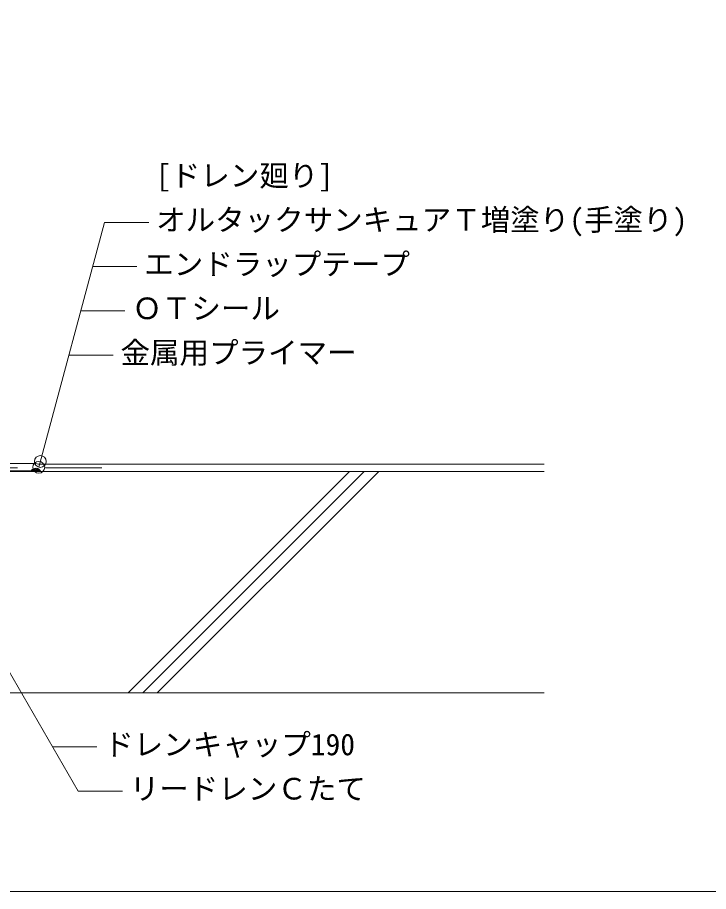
# Model space of a CAD drawing. Units: millimetres, scale not verified. Extents: x -1420 to 1420, y -983 to 983.
# Drawn here: x 171 to 639, y -598 to -5 of the extents above; entities that cross this region are included whole.
import ezdxf
from ezdxf.enums import TextEntityAlignment as Align

# ---------------------------------------------------------------- set-up
doc = ezdxf.new("R2010")
doc.units = ezdxf.units.MM
doc.header["$LTSCALE"] = 3
doc.linetypes.add('USER1', pattern=[19.05, 12.7, -6.35])
for name, color, linetype, lineweight in [('0-0_0', 7, 'Continuous', 18), ('0-4_KUTAI', 3, 'Continuous', 18), ('0-5_BOUSUI', 1, 'Continuous', 18), ('0-6_HATCH', 9, 'Continuous', 18), ('0-7_MOJI', 7, 'Continuous', 18), ('0-9_RIDOREN', 6, 'Continuous', 18)]:
    doc.layers.add(name, color=color, linetype=linetype, lineweight=lineweight)
doc.styles.add('ＭＳ ゴシック', font='')
doc.styles.get('ＭＳ ゴシック').set_extended_font_data('MS Gothic')

msp = doc.modelspace()

# ---------------------------------------------------------------- linework, layer by layer
at = {"layer": '0-0_0'}
msp.add_lwpolyline([(-900, -597.652), (900, -597.652), (900, 602.348), (-900, 602.348)], close=True, dxfattribs=at)
at = {"layer": '0-4_KUTAI'}
for p, q in [((139.5, -313.037), (527.5, -313.037)), ((527.5, -463.037), (65.5, -463.037))]:
    msp.add_line(p, q, dxfattribs=at)
at = {"layer": '0-5_BOUSUI', "linetype": 'USER1'}
msp.add_line((132.5, -310.537), (232.5, -310.537), dxfattribs=at)
at = {"layer": '0-5_BOUSUI'}
msp.add_lwpolyline([(50.005, -330.275), (129.404, -307.537), (183.158, -307.537), (185.024, -308.037), (527.5, -308.037)], dxfattribs=at)
msp.add_arc((183.112, -314.45), 3.616, 23.00828, 148.05274, dxfattribs=at)
at = {"layer": '0-6_HATCH'}
for p, q in [((180.376, -312.537), (180.177, -312.338)), ((180.659, -312.537), (182.259, -310.936)), ((181.723, -312.537), (180.831, -311.645)), ((183.57, -313.037), (181.668, -311.135)), ((182.006, -312.537), (183.666, -310.877)), ((184.917, -313.037), (182.734, -310.854)), ((182.853, -313.037), (184.692, -311.198)), ((184.2, -313.037), (185.501, -311.736)), ((186.264, -313.037), (184.243, -311.015)), ((185.547, -313.037), (186.112, -312.471)), ((245.621, -463.037), (395.621, -313.037)), ((255.521, -463.037), (405.521, -313.037)), ((265.42, -463.037), (415.42, -313.037))]:
    msp.add_line(p, q, dxfattribs=at)
at = {"layer": '0-7_MOJI'}
for p, q in [((185.102, -310.185), (229.58, -144.189)), ((259.58, -144.189), (229.58, -144.189)), ((251.541, -174.189), (221.541, -174.189)), ((243.503, -204.189), (213.503, -204.189)), ((235.464, -234.189), (205.464, -234.189)), ((80.792, -302.873), (211.759, -529.715)), ((224.438, -499.715), (194.438, -499.715)), ((241.759, -529.715), (211.759, -529.715))]:
    msp.add_line(p, q, dxfattribs=at)
for centre in [(185.102, -310.185), (186.16, -306.233)]:
    msp.add_circle(centre, 4, dxfattribs=at)
at = {"layer": '0-9_RIDOREN'}
msp.add_lwpolyline([(46.45, -336.494), (130, -312.537), (182.5, -312.537), (182.5, -313.037), (130.07, -313.037), (47.25, -336.785), (47.25, -486.785), (46.45, -486.785)], close=True, dxfattribs=at)

# ---------------------------------------------------------------- texts
at = {"layer": '0-7_MOJI', "style": 'ＭＳ ゴシック'}
for s, p in [('[ドレン廻り]', (264.58, -124.189)), ('オルタックサンキュアＴ増塗り(手塗り)', (264.58, -154.189)), ('エンドラップテープ', (256.541, -184.189)), ('ＯＴシール', (248.503, -214.189)), ('金属用プライマー', (240.464, -244.189)), ('ドレンキャップ190', (229.438, -509.715)), ('リードレンＣたて', (246.759, -539.715))]:
    msp.add_text(s, height=14.66, dxfattribs=at).set_placement(p, align=Align.BOTTOM_LEFT)

doc.saveas('drawing.dxf')
